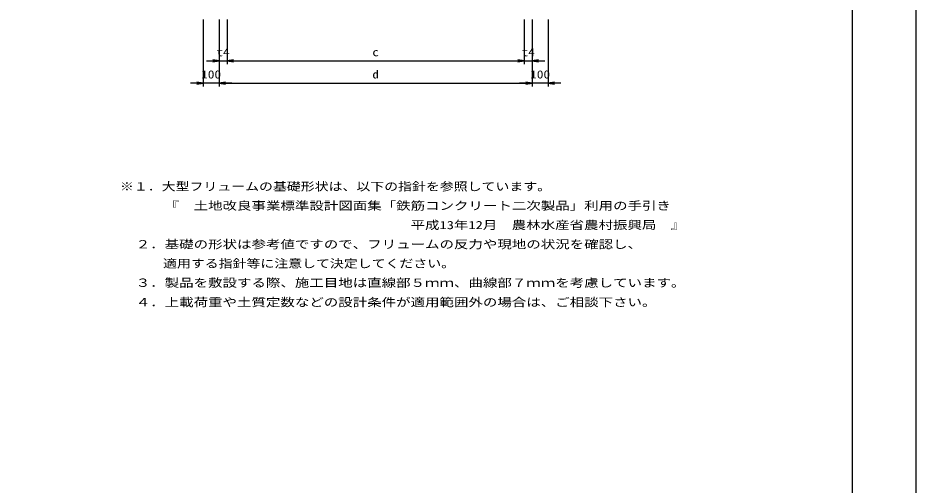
# Model space of a CAD drawing. Units: millimetres at full size. Extents: x 0 to 16820, y 0 to 11880.
# Drawn here: x 11170 to 16820, y 2938 to 5875 of the extents above; entities that cross this region are included whole.
import ezdxf
from ezdxf.enums import TextEntityAlignment as Align

# ---------------------------------------------------------------- set-up
doc = ezdxf.new("R2010")
doc.units = ezdxf.units.MM
doc.layers.add('D-DOC', color=7, linetype='Continuous')
doc.layers.add('D-STR-DIM', color=7, linetype='Continuous', lineweight=25)
doc.layers.add('D-TTL', color=2, linetype='Continuous', lineweight=25)
doc.styles.add('ＭＳ ゴシック', font='')
doc.styles.get('ＭＳ ゴシック').set_extended_font_data('MS Gothic')

# ---------------------------------------------------------------- blocks, each defined once
blk = doc.blocks.new('open_arrow')
at = {"color": 0, "linetype": 'Continuous', "lineweight": -2}
blk.add_lwpolyline([(7.5, 1.25), (0, 0), (7.5, -1.25)], dxfattribs=at)

msp = doc.modelspace()

# ---------------------------------------------------------------- linework, layer by layer
at = {"layer": 'D-STR-DIM'}
for p, q in [((12335, 5865), (12335, 5445)), ((12435, 5865), (12435, 5445)), ((12435, 5865), (12435, 5445)), ((12435, 5865), (12435, 5585)), ((12485, 5865), (12485, 5585)), ((12485, 5865), (12485, 5585)), ((14355, 5865), (14355, 5585)), ((14355, 5865), (14355, 5585)), ((14405, 5865), (14405, 5445)), ((14405, 5865), (14405, 5445)), ((14405, 5865), (14405, 5585)), ((14505, 5865), (14505, 5445)), ((12355, 5605), (12565, 5605)), ((12485, 5605), (14355, 5605)), ((14275, 5605), (14485, 5605)), ((12515, 5465), (12255, 5465)), ((12435, 5465), (14405, 5465)), ((14585, 5465), (14325, 5465))]:
    msp.add_line(p, q, dxfattribs=at)
at = {"layer": 'D-TTL'}
for points in [[(0, 0), (16820, 0), (16820, 11880), (0, 11880)], [(400, 400), (16420, 400), (16420, 11480), (400, 11480)]]:
    msp.add_lwpolyline(points, close=True, dxfattribs=at)

# ---------------------------------------------------------------- block references
at = {"layer": 'D-STR-DIM', "xscale": 5.33, "yscale": 5.33, "rotation": 180}
for p in [(12435, 5605), (14355, 5605), (14355, 5605), (12335, 5465), (14405, 5465), (14405, 5465)]:
    msp.add_blockref('open_arrow', p, dxfattribs=at)
at = {"layer": 'D-STR-DIM', "xscale": 5.33, "yscale": 5.33}
for p in [(12485, 5605), (12485, 5605), (14405, 5605), (12435, 5465), (12435, 5465), (14505, 5465)]:
    msp.add_blockref('open_arrow', p, dxfattribs=at)

# ---------------------------------------------------------------- texts
at = {"layer": 'D-DOC', "style": 'ＭＳ ゴシック'}
for s, width, p in [('※１．大型フリュームの基礎形状は、以下の指針を参照しています。', 1.25, (11811.472, 4773.755)), ('\u3000\u3000\u3000『\u3000土地改良事業標準設計図面集「鉄筋コンクリート二次製品」利用の手引き', 1.3, (11820, 4652.824)), ('\u3000\u3000\u3000\u3000\u3000\u3000\u3000\u3000\u3000\u3000\u3000\u3000\u3000\u3000\u3000\u3000\u3000\u3000\u3000\u3000平成13年12月\u3000農林水産省農村振興局\u3000』', 1.3, (11820, 4531.538)), ('\u3000２．基礎の形状は参考値ですので、フリュームの反力や現地の状況を確認し、', 1.3, (11820, 4410.252)), ('\u3000\u3000\u3000適用する指針等に注意して決定してください。', 1.25, (11820, 4289.321)), ('\u3000３．製品を敷設する際、施工目地は直線部５ｍｍ、曲線部７ｍｍを考慮しています。', 1.3, (11820, 4168.036)), ('\u3000４．上載荷重や土質定数などの設計条件が適用範囲外の場合は、ご相談下さい。', 1.3, (11820, 4045.684))]:
    msp.add_text(s, height=51.32, dxfattribs=dict(at, width=width)).set_placement(p, align=Align.BOTTOM_LEFT)
at = {"layer": 'D-STR-DIM', "style": 'ＭＳ ゴシック'}
for s, width, p in [('t4', 1.2, (12460, 5660)), ('c', 1.2, (13420, 5660)), ('t4', 1.2, (14380, 5660)), ('100', 1.2, (12385, 5520)), ('d', 1.15, (13420, 5520)), ('100', 1.2, (14455, 5520))]:
    msp.add_text(s, height=51.32, dxfattribs=dict(at, width=width)).set_placement(p, align=Align.MIDDLE_CENTER)

doc.saveas('drawing.dxf')
